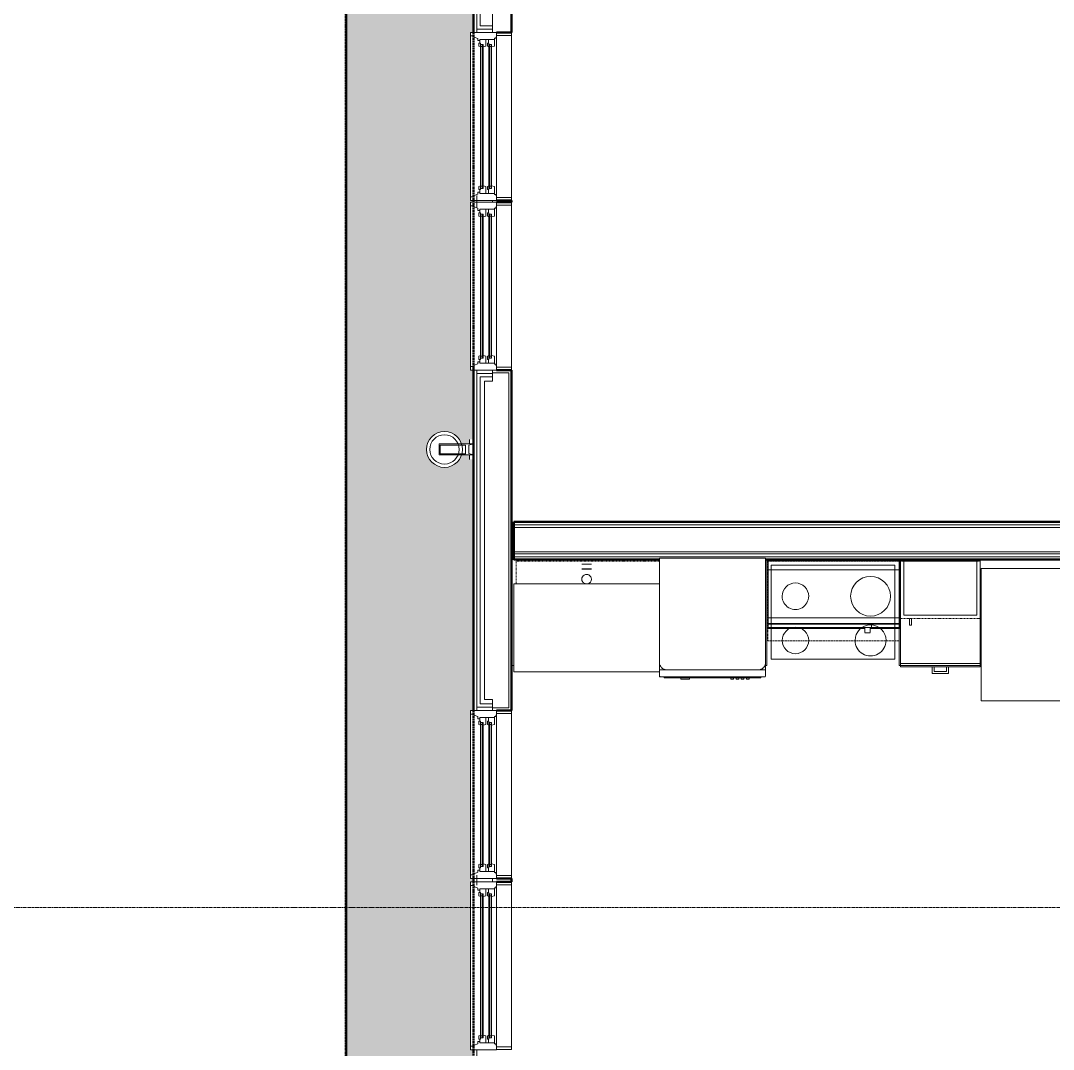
# Model space of a CAD drawing. Header units: inches. Extents: x -4235 to -464, y 9706 to 12338.
# Drawn here: x -3934.3 to -3700.6, y 10435.1 to 10667.8 of the extents above; entities that cross this region are included whole.
import ezdxf

# ---------------------------------------------------------------- set-up
doc = ezdxf.new("R2010")
doc.units = ezdxf.units.IN
doc.header["$MEASUREMENT"] = 0
for name, pattern in [('Dash', [0.25, 0.125, -0.125]), ('Dash 1_16_', [0.125, 0.0625, -0.0625]), ('Grid Line 1_2_', [0.875, 0.5, -0.125, 0.125, -0.125]), ('Overhead', [0.15625, 0.09375, -0.0625])]:
    doc.linetypes.add(name, pattern=pattern)
for name, color, linetype, lineweight in [('0-1', 7, 'Continuous', 5), ('0-2', 10, 'Continuous', 9), ('A-CLNG-3', 13, 'Continuous', 9), ('A-CLNG-PATT-1', 253, 'Continuous', 13), ('A-GLAZ-1', 151, 'Continuous', 9), ('A-GLAZ-2', 151, 'Continuous', 20), ('A-WALL-2', 250, 'Continuous', 13), ('A-WALL-5', 113, 'Continuous', 9), ('A-WALL-6', 113, 'Continuous', 50), ('C-PROP-LINE-1', 91, 'Dash 1_16_', 50), ('E-LITE-EQPM', 33, 'Continuous', 9), ('I-WALL-1', 7, 'Continuous', 50), ('P-SANR-FIXT-1', 10, 'Continuous', 9), ('P-SANR-FIXT-2', 254, 'Continuous', 9), ('Q-CASE-1', 254, 'Continuous', 9), ('Q-CASE-2', 10, 'Continuous', 9), ('Q-CASE-3', 254, 'Dash', 9), ('Q-CASE-4', 10, 'Dash', 9), ('Q-SPCQ-1', 10, 'Continuous', 9), ('Q-SPCQ-2', 91, 'Overhead', 9), ('S-GRID-1', 1, 'Grid Line 1_2_', 9)]:
    doc.layers.add(name, color=color, linetype=linetype, lineweight=lineweight)

# ---------------------------------------------------------------- blocks, each defined once
blk = doc.blocks.new('Stainless Steel Farmhous Kitchen Sink - Stainless Steel Farmhous Kitchen Sink-2552578-BACKGROUND - RCP - 1ST FLOOR')
at = {"layer": 'P-SANR-FIXT-1'}
for p, q in [((-33, 22.2), (0, 22.2)), ((0, 22.2), (0, 2.25)), ((0, 2.25), (-33, 2.25))]:
    blk.add_line(p, q, dxfattribs=at)
blk = doc.blocks.new('Range - 24_ x 30_-2806124-BACKGROUND - RCP - 1ST FLOOR')
at = {"layer": 'Q-SPCQ-1'}
blk.add_line((0, -22), (30, -22), dxfattribs=at)
for centre, radius, start, end in [((6.5, -6), 3.5, 360, 180), ((23.5, -6), 3, 0, 180), ((6.5, -6), 3.5, 180, 0), ((23.5, -6), 3, 180, 0), ((6.5, -16), 4.5, 0, 180), ((23.5, -16), 3, 360, 180), ((6.5, -16), 4.5, 180, 0), ((23.5, -16), 3, 180, 0)]:
    blk.add_arc(centre, radius, start, end, dxfattribs=at)
blk = doc.blocks.new('Dishwasher_15404 - 34_ counter-V3-BACKGROUND - RCP - 1ST FLOOR')
at = {"layer": 'Q-SPCQ-1'}
for p, q in [((0, 24), (23.68, 24)), ((0, 0), (0, 24)), ((23.68, 24), (25.25, 24)), ((25.25, 24), (26.68, 24)), ((25.25, 24), (25.25, 22.43)), ((26.87, 23.8), (26.87, 0.2)), ((25.25, 22.43), (25.25, 1.57)), ((26.87, 22.91), (27.12, 22.91)), ((27.12, 21.39), (27.12, 22.91)), ((27.12, 20.19), (27.12, 21.39)), ((27.12, 20.28), (27.37, 20.28)), ((27.12, 3.81), (27.12, 20.19)), ((27.12, 19.69), (27.37, 19.69)), ((27.12, 19.1), (27.37, 19.1)), ((27.37, 19.69), (27.37, 20.28)), ((27.37, 18.51), (27.37, 19.1)), ((27.12, 18.51), (27.37, 18.51)), ((27.12, 17.92), (27.37, 17.92)), ((27.12, 17.33), (27.37, 17.33)), ((27.12, 16.74), (27.37, 16.74)), ((27.37, 17.33), (27.37, 17.92)), ((27.37, 16.15), (27.37, 16.74)), ((27.12, 16.15), (27.37, 16.15)), ((27.37, 6.79), (27.12, 6.79)), ((27.12, 4.82), (27.37, 4.82)), ((27.37, 5.81), (27.37, 6.79)), ((27.37, 4.82), (27.37, 5.81)), ((27.12, 2.61), (27.12, 3.81)), ((27.12, 1.09), (27.12, 2.61)), ((23.68, 0), (0, 0)), ((25.25, 1.57), (25.25, 0)), ((26.87, 1.09), (27.12, 1.09)), ((25.25, 0), (23.68, 0)), ((26.68, 0), (25.25, 0))]:
    blk.add_line(p, q, dxfattribs=at)
for centre, radius, start, end in [((23.68, 22.43), 1.57, 360, 90), ((23.68, 22.43), 1.57, 32.077, 42.3359), ((26.68, 23.8), 0.197, 360, 90), ((23.68, 22.43), 1.57, 17.8182, 26.2322), ((23.68, 22.43), 1.57, 360, 13.6425), ((23.68, 1.57), 1.57, 270, 360), ((23.68, 1.57), 1.57, 317.6641, 327.923), ((23.68, 1.57), 1.57, 332.4734, 342.1818), ((23.68, 1.57), 1.57, 346.3575, 360), ((26.68, 0.2), 0.197, 270, 360), ((26.68, 0.2), 0.197, 270, 345)]:
    blk.add_arc(centre, radius, start, end, dxfattribs=at)
blk = doc.blocks.new('Refrigerator_-_Side-by-Side_6047 - 36_ X 30_-345559-BACKGROUND - RCP - 1ST FLOOR')
at = {"layer": 'Q-SPCQ-1'}
for p, q in [((17.87, 14.42), (-17.88, 14.42)), ((-17.88, 14.42), (-17.88, -15.58)), ((17.87, -15.58), (17.87, 14.42)), ((-17.88, -15.58), (17.87, -15.58))]:
    blk.add_line(p, q, dxfattribs=at)
blk = doc.blocks.new('300 Series Wall Hung Cabinet_301 - 18_-2356589-BACKGROUND - RCP - 1ST FLOOR')
at = {"layer": 'Q-CASE-1'}
for p, q in [((-8.25, -12.44), (-8.25, -0.19)), ((8.25, -0.19), (8.25, -12.44)), ((8.25, -12.44), (-8.25, -12.44)), ((-6.51, -13.19), (-7, -13.19)), ((-7, -13.19), (-7, -14.69)), ((-6.51, -14.69), (-6.51, -13.19)), ((-7, -14.69), (-6.51, -14.69))]:
    blk.add_line(p, q, dxfattribs=at)
at = {"layer": 'Q-CASE-2'}
blk.add_line((-8.25, -0.19), (8.25, -0.19), dxfattribs=at)
at = {"layer": 'Q-CASE-3'}
for p, q in [((-9, -0.19), (-9, -13.19)), ((9, -13.19), (9, -0.19)), ((-9, -13.19), (9, -13.19))]:
    blk.add_line(p, q, dxfattribs=at)
at = {"layer": 'Q-CASE-4'}
blk.add_line((9, -0.19), (-9, -0.19), dxfattribs=at)
blk = doc.blocks.new('Base Cabinet 4 Drawer 254 - Base Cabinet 4 Drawer 254 18_-2556185-BACKGROUND - RCP - 1ST FLOOR')
at = {"layer": 'Q-CASE-2'}
for p, q in [((-8.26, -23.25), (-8.26, 0)), ((-8.26, 0), (9.74, 0)), ((9.74, 0), (9.74, -23.25)), ((-8.26, -23.25), (-8.26, -24)), ((9.74, -23.25), (-8.26, -23.25)), ((9.74, -24), (9.74, -23.25)), ((-8.26, -24), (9.74, -24)), ((-0.64, -24), (-1.14, -24)), ((-1.14, -25.5), (-1.14, -24)), ((2.61, -25.5), (-1.14, -25.5)), ((-0.64, -25), (-0.64, -24)), ((-0.64, -25), (2.11, -25)), ((2.11, -25), (2.11, -24)), ((2.11, -24), (2.61, -24)), ((2.61, -24), (2.61, -25.5))]:
    blk.add_line(p, q, dxfattribs=at)
blk = doc.blocks.new('300 Series Wall Hung Cabinet_302 - 33_ X 21_-2750985-BACKGROUND - RCP - 1ST FLOOR')
at = {"layer": 'Q-CASE-3'}
blk.add_line((16.5, 5.31), (16.5, 0.19), dxfattribs=at)
at = {"layer": 'Q-CASE-4'}
blk.add_line((16.5, 0.19), (-15.95, 0.19), dxfattribs=at)
blk = doc.blocks.new('30quot_MicrowaveVent_11166 - 70cm miele oven-2322118-BACKGROUND - RCP - 1ST FLOOR')
at = {"layer": 'Q-CASE-1'}
for p, q in [((-14.2, -0.31), (-14.2, -0.38)), ((15.68, -13.23), (15.68, -0.39)), ((14.5, -13.23), (-13.5, -13.23)), ((15.68, -13.23), (15.5, -13.23)), ((15.68, -14.49), (15.68, -13.23)), ((-13.5, -14.49), (14.5, -14.49)), ((9.18, -14.61), (-13.5, -14.61)), ((-13.5, -15.39), (9.18, -15.39)), ((-13.5, -15.6), (7.69, -15.6)), ((7.69, -15.39), (7.69, -16.55)), ((8.88, -16.16), (8.88, -15.39)), ((8.88, -15.6), (14.5, -15.6)), ((8.88, -16.55), (8.88, -16.16)), ((9.18, -14.61), (9.18, -15.39)), ((14.5, -14.61), (9.18, -14.61)), ((9.18, -14.61), (9.18, -15.39)), ((9.18, -15.39), (14.5, -15.39)), ((15.5, -14.49), (15.68, -14.49)), ((15.68, -14.61), (15.5, -14.61)), ((15.5, -15.39), (15.68, -15.39)), ((15.5, -15.6), (15.68, -15.6)), ((15.68, -14.61), (15.68, -15.39)), ((15.68, -15.48), (15.68, -15.39)), ((15.68, -15.6), (15.68, -15.48)), ((7.69, -16.6), (8.88, -16.6)), ((8.88, -16.55), (8.88, -16.55))]:
    blk.add_line(p, q, dxfattribs=at)
at = {"layer": 'Q-CASE-2'}
for p, q in [((-14.2, 0), (-14.2, -0.31)), ((15.68, 0), (-14.2, 0)), ((-14.2, -0.38), (-14.2, -13.23)), ((15.68, -0.38), (15.68, 0)), ((-14.2, -13.23), (-14.2, -14.49)), ((-13.5, -13.23), (-14.2, -13.23)), ((15.5, -13.23), (14.5, -13.23)), ((-14.2, -14.49), (-13.5, -14.49)), ((-13.5, -14.61), (-14.2, -14.61)), ((-14.2, -14.61), (-14.2, -15.39)), ((-14.2, -15.39), (-14.2, -15.6)), ((-14.2, -15.39), (-13.5, -15.39)), ((-14.2, -15.6), (-13.5, -15.6)), ((14.5, -14.49), (15.5, -14.49)), ((15.5, -14.61), (14.5, -14.61)), ((14.5, -15.39), (15.5, -15.39)), ((14.5, -15.6), (15.5, -15.6))]:
    blk.add_line(p, q, dxfattribs=at)
blk = doc.blocks.new('kitchen_faucet_14143 - kitchen_faucet_14143-V11-BACKGROUND - RCP - 1ST FLOOR')
at = {"layer": 'P-SANR-FIXT-2'}
for p, q in [((2.26, 0.28), (2.26, 1.08)), ((2.26, 0), (2.26, 0.28)), ((2.34, 1.08), (2.34, 0.77)), ((2.34, 0.77), (2.34, 0)), ((3.44, 1.05), (3.44, 1.08)), ((3.44, 0.94), (3.44, 1.05)), ((3.44, 0.77), (3.44, 0.94)), ((3.44, 0.54), (3.44, 0.77)), ((3.44, -0.28), (3.44, 0.54)), ((2.26, -0.77), (2.26, 0)), ((2.26, -1.08), (2.26, -0.77)), ((2.34, 0), (2.34, -0.77)), ((2.34, -0.77), (2.34, -1.08)), ((3.44, -1.08), (3.44, -0.28))]:
    blk.add_line(p, q, dxfattribs=at)
at = {"layer": 'P-SANR-FIXT-2', "flags": 128}
blk.add_lwpolyline([(-0.92, -0.6), (-0.96, -0.61), (-1, -0.63), (-1.04, -0.64)], dxfattribs=at)
at = {"layer": 'P-SANR-FIXT-2'}
for start, end in [(150, 164.0683), (135, 150), (120, 135), (0, 120), (345, 360), (195.9317, 270), (270, 300), (300, 345)]:
    blk.add_arc((0, 0), 1.08, start, end, dxfattribs=at)
blk = doc.blocks.new('Range_Hood_386 - 30_ Wide-V85-BACKGROUND - RCP - 1ST FLOOR')
at = {"layer": 'Q-SPCQ-2'}
for p, q in [((-15, -6), (-15, 12)), ((-15, 12), (14.7, 12)), ((14.7, 12), (15, 12)), ((15, 12), (15, -6)), ((-14.3, -6), (-15, -6)), ((13.7, -6), (-14.3, -6)), ((14.7, -6), (13.7, -6)), ((15, -6), (14.7, -6))]:
    blk.add_line(p, q, dxfattribs=at)
blk = doc.blocks.new('CTR - 1st Phase - Unit Layouts_rvt-1-BACKGROUND - RCP - 1ST FLOOR')
at = {"layer": 'A-WALL-5'}
for p, q in [((-3823.2, 10545.94), (-3823.2, 10521.94)), ((-3822.72, 10545.94), (-3823.2, 10545.94)), ((-3823.2, 10545.94), (-3822.72, 10545.94)), ((-3823.2, 10521.94), (-3823.2, 10545.94)), ((-3789.72, 10545.94), (-3822.72, 10545.94)), ((-3822.72, 10545.94), (-3789.72, 10545.94)), ((-3681.18, 10545.94), (-3765.72, 10545.94)), ((-3765.72, 10545.94), (-3681.18, 10545.94)), ((-3765.47, 10521.94), (-3765.47, 10545.63)), ((-3765.47, 10545.63), (-3735.47, 10545.63)), ((-3735.47, 10545.63), (-3765.47, 10545.63)), ((-3765.47, 10521.94), (-3765.47, 10545.63)), ((-3735.47, 10545.63), (-3735.47, 10521.94)), ((-3735.47, 10545.63), (-3735.47, 10521.94)), ((-3764.47, 10523.38), (-3764.47, 10544.63)), ((-3764.47, 10544.63), (-3736.47, 10544.63)), ((-3736.47, 10544.63), (-3764.47, 10544.63)), ((-3764.47, 10544.63), (-3764.47, 10523.38)), ((-3736.47, 10544.63), (-3736.47, 10523.38)), ((-3736.47, 10523.38), (-3736.47, 10544.63)), ((-3736.47, 10523.38), (-3764.47, 10523.38)), ((-3764.47, 10523.38), (-3736.47, 10523.38)), ((-3823.2, 10521.94), (-3822.72, 10521.94)), ((-3822.72, 10521.94), (-3823.2, 10521.94)), ((-3765.72, 10521.94), (-3765.47, 10521.94)), ((-3765.47, 10521.94), (-3765.72, 10521.94)), ((-3735.47, 10521.94), (-3716.93, 10521.94)), ((-3716.93, 10521.94), (-3735.47, 10521.94))]:
    blk.add_line(p, q, dxfattribs=at)
at = {"layer": '0-2'}
for name, p, rotation in [('300 Series Wall Hung Cabinet_302 - 33_ X 21_-2750985-BACKGROUND - RCP - 1ST FLOOR', (-3805.68, 10545.75), 180), ('Dishwasher_15404 - 34_ counter-V3-BACKGROUND - RCP - 1ST FLOOR', (-3789.72, 10546.25), 270.0000000000175), ('kitchen_faucet_14143 - kitchen_faucet_14143-V11-BACKGROUND - RCP - 1ST FLOOR', (-3806.22, 10541.48), 90.000000000022), ('Range - 24_ x 30_-2806124-BACKGROUND - RCP - 1ST FLOOR', (-3735.47, 10521.63), 180), ('Stainless Steel Farmhous Kitchen Sink - Stainless Steel Farmhous Kitchen Sink-2552578-BACKGROUND - RCP - 1ST FLOOR', (-3822.72, 10542.69), 180)]:
    blk.add_blockref(name, p, dxfattribs=dict(at, rotation=rotation))
for name, p in [('30quot_MicrowaveVent_11166 - 70cm miele oven-2322118-BACKGROUND - RCP - 1ST FLOOR', (-3750.97, 10545.94)), ('Range_Hood_386 - 30_ Wide-V85-BACKGROUND - RCP - 1ST FLOOR', (-3750.18, 10533.56)), ('Base Cabinet 4 Drawer 254 - Base Cabinet 4 Drawer 254 18_-2556185-BACKGROUND - RCP - 1ST FLOOR', (-3726.92, 10545.63)), ('300 Series Wall Hung Cabinet_301 - 18_-2356589-BACKGROUND - RCP - 1ST FLOOR', (-3726.18, 10545.75)), ('Refrigerator_-_Side-by-Side_6047 - 36_ X 30_-345559-BACKGROUND - RCP - 1ST FLOOR', (-3699.05, 10529.52))]:
    blk.add_blockref(name, p, dxfattribs=at)
blk = doc.blocks.new('CTR - 1st Phase - Common Walls_rvt-1-BACKGROUND - RCP - 1ST FLOOR')
at = {"layer": 'A-WALL-2'}
for p, q in [((-3822.72, 10553.81), (-3487.3, 10553.81)), ((-3822.72, 10553.19), (-3487.3, 10553.19)), ((-3822.72, 10547.69), (-3487.3, 10547.69)), ((-3822.72, 10547.19), (-3487.3, 10547.19)), ((-3822.72, 10546.56), (-3487.3, 10546.56))]:
    blk.add_line(p, q, dxfattribs=at)
at = {"layer": 'I-WALL-1'}
for p, q in [((-3822.72, 10545.94), (-3822.72, 10554.44)), ((-3822.72, 10554.44), (-3487.3, 10554.44)), ((-3789.72, 10545.94), (-3822.72, 10545.94)), ((-3487.3, 10545.94), (-3765.72, 10545.94))]:
    blk.add_line(p, q, dxfattribs=at)
blk = doc.blocks.new('Window-Double_Hung-Andersen-400_Series-Tilt_Wash - DOUBLE HUNG - COTTAGE - 1ST FLOOR-V118-BACKGROUND - RCP - 1ST FLOOR')
at = {"layer": 'A-GLAZ-1'}
for p, q in [((-16.29, 2.62), (-15.7, 2.62)), ((-15.82, 2.62), (-15.82, 2.25)), ((-15.7, 2.75), (15.7, 2.75)), ((-15.7, 2.62), (15.7, 2.62)), ((16.29, 2.62), (15.7, 2.62)), ((15.82, 2.62), (15.82, 2.25)), ((-16.29, 2.25), (-15.7, 2.25)), ((-16.29, 0.69), (-15.7, 0.69)), ((-16.29, 0.31), (-15.7, 0.31)), ((-15.82, 0.69), (-15.82, 0.31)), ((-15.7, 2.25), (15.7, 2.25)), ((-15.7, 2.12), (15.7, 2.12)), ((-15.7, 0.81), (15.7, 0.81)), ((-15.7, 0.69), (15.7, 0.69)), ((-15.7, 0.31), (15.7, 0.31)), ((-15.7, 0.19), (15.7, 0.19)), ((16.29, 2.25), (15.7, 2.25)), ((16.29, 0.69), (15.7, 0.69)), ((16.29, 0.31), (15.7, 0.31)), ((15.82, 0.69), (15.82, 0.31)), ((18.95, -0.94), (-18.95, -0.94)), ((-18.95, -0.94), (-18.95, -4.31)), ((-18.32, -0.94), (-18.32, -4.31)), ((18.32, -0.94), (18.32, -4.31)), ((18.95, -4.31), (18.95, -0.94)), ((-18.95, -4.31), (18.95, -4.31))]:
    blk.add_line(p, q, dxfattribs=at)
at = {"layer": 'A-GLAZ-2'}
for p, q in [((19.01, 4.94), (-19.01, 4.94)), ((-19.01, 4.94), (-19.01, -0.94)), ((-18.2, 4.94), (-18.2, 4.12)), ((18.2, 4.94), (18.2, 4.12)), ((19.01, -0.94), (19.01, 4.94)), ((-19.01, 3.56), (-20.51, 3.56)), ((-18.2, 4.12), (-17.92, 4.12)), ((-17.92, 4.12), (-17.61, 3.31)), ((-17.61, 3.31), (-17.14, 3.31)), ((-17.42, 2.87), (-16.57, 2.87)), ((-17.42, 2.87), (-17.42, -0.44)), ((-17.14, 3.31), (-17.14, 2.87)), ((-15.86, 3.09), (-16.57, 3.09)), ((-16.57, 2.75), (-16.57, 3.09)), ((-15.7, 2.75), (-16.57, 2.75)), ((-16.29, 2.75), (-16.29, 2.12)), ((-15.86, 3.09), (-15.7, 2.75)), ((15.86, 3.09), (15.7, 2.75)), ((15.7, 2.75), (16.57, 2.75)), ((15.86, 3.09), (16.57, 3.09)), ((16.29, 2.75), (16.29, 2.12)), ((16.57, 2.75), (16.57, 3.09)), ((17.42, 2.87), (16.57, 2.87)), ((17.14, 3.31), (17.14, 2.87)), ((17.61, 3.31), (17.14, 3.31)), ((17.42, 2.87), (17.42, -0.44)), ((17.92, 4.12), (17.61, 3.31)), ((18.2, 4.12), (17.92, 4.12)), ((19.01, 3.56), (20.51, 3.56)), ((-17.42, 1.5), (-15.86, 1.5)), ((-17.42, 0.94), (-16.57, 0.94)), ((-15.86, 1.16), (-16.57, 1.16)), ((-16.57, 0.81), (-16.57, 1.16)), ((-15.7, 0.81), (-16.57, 0.81)), ((-15.7, 2.12), (-16.29, 2.12)), ((-16.29, 0.81), (-16.29, 0.19)), ((-15.7, 0.19), (-16.29, 0.19)), ((-15.86, 1.5), (-15.7, 2.12)), ((-15.86, 1.16), (-15.7, 0.81)), ((-15.86, -0.44), (-15.7, 0.19)), ((15.7, 2.12), (16.29, 2.12)), ((15.86, 1.5), (15.7, 2.12)), ((15.86, 1.16), (15.7, 0.81)), ((15.7, 0.81), (16.57, 0.81)), ((15.7, 0.19), (16.29, 0.19)), ((15.86, -0.44), (15.7, 0.19)), ((17.42, 1.5), (15.86, 1.5)), ((15.86, 1.16), (16.57, 1.16)), ((16.29, 0.81), (16.29, 0.19)), ((16.57, 0.81), (16.57, 1.16)), ((17.42, 0.94), (16.57, 0.94)), ((-19.01, -0.94), (19.01, -0.94)), ((-17.67, -0.66), (-18, -0.94)), ((-17.67, -0.66), (-17.67, -0.44)), ((-17.67, -0.44), (-15.86, -0.44)), ((17.67, -0.44), (15.86, -0.44)), ((17.67, -0.66), (17.67, -0.44)), ((17.67, -0.66), (18, -0.94))]:
    blk.add_line(p, q, dxfattribs=at)
blk = doc.blocks.new('Window-Double_Hung-Andersen-400_Series-Tilt_Wash - DOUBLE HUNG - COTTAGE - 1ST FLOOR-2889437-BACKGROUND - RCP - 1ST FLOOR')
at = {"layer": 'A-GLAZ-1'}
for p, q in [((-18.95, 4.31), (18.95, 4.31)), ((-18.95, 0.94), (-18.95, 4.31)), ((-18.32, 0.94), (-18.32, 4.31)), ((18.32, 0.94), (18.32, 4.31)), ((18.95, 4.31), (18.95, 0.94)), ((18.95, 0.94), (-18.95, 0.94)), ((-16.29, -0.31), (-15.7, -0.31)), ((-16.29, -0.69), (-15.7, -0.69)), ((-16.29, -2.25), (-15.7, -2.25)), ((-15.82, -0.69), (-15.82, -0.31)), ((-15.82, -2.63), (-15.82, -2.25)), ((-15.7, -0.19), (15.7, -0.19)), ((-15.7, -0.31), (15.7, -0.31)), ((-15.7, -0.69), (15.7, -0.69)), ((-15.7, -0.81), (15.7, -0.81)), ((-15.7, -2.13), (15.7, -2.13)), ((-15.7, -2.25), (15.7, -2.25)), ((16.29, -0.31), (15.7, -0.31)), ((16.29, -0.69), (15.7, -0.69)), ((16.29, -2.25), (15.7, -2.25)), ((15.82, -0.69), (15.82, -0.31)), ((15.82, -2.63), (15.82, -2.25)), ((-16.29, -2.63), (-15.7, -2.63)), ((-15.7, -2.63), (15.7, -2.63)), ((-15.7, -2.75), (15.7, -2.75)), ((16.29, -2.63), (15.7, -2.63))]:
    blk.add_line(p, q, dxfattribs=at)
at = {"layer": 'A-GLAZ-2'}
for p, q in [((-19.01, 0.94), (19.01, 0.94)), ((-19.01, -4.94), (-19.01, 0.94)), ((-17.67, 0.66), (-18, 0.94)), ((-17.67, 0.66), (-17.67, 0.44)), ((-17.67, 0.44), (-15.86, 0.44)), ((-17.42, -2.87), (-17.42, 0.44)), ((-15.86, 0.44), (-15.7, -0.19)), ((15.86, 0.44), (15.7, -0.19)), ((17.67, 0.44), (15.86, 0.44)), ((17.42, -2.87), (17.42, 0.44)), ((17.67, 0.66), (18, 0.94)), ((17.67, 0.66), (17.67, 0.44)), ((19.01, 0.94), (19.01, -4.94)), ((-17.42, -0.94), (-16.57, -0.94)), ((-17.42, -1.5), (-15.86, -1.5)), ((-16.57, -0.81), (-16.57, -1.16)), ((-15.7, -0.81), (-16.57, -0.81)), ((-15.86, -1.16), (-16.57, -1.16)), ((-16.29, -0.81), (-16.29, -0.19)), ((-15.7, -0.19), (-16.29, -0.19)), ((-16.29, -2.75), (-16.29, -2.13)), ((-15.7, -2.13), (-16.29, -2.13)), ((-15.86, -1.16), (-15.7, -0.81)), ((-15.86, -1.5), (-15.7, -2.13)), ((15.7, -0.19), (16.29, -0.19)), ((15.86, -1.16), (15.7, -0.81)), ((15.7, -0.81), (16.57, -0.81)), ((15.86, -1.5), (15.7, -2.13)), ((15.7, -2.13), (16.29, -2.13)), ((15.86, -1.16), (16.57, -1.16)), ((17.42, -1.5), (15.86, -1.5)), ((16.29, -0.81), (16.29, -0.19)), ((16.29, -2.75), (16.29, -2.13)), ((16.57, -0.81), (16.57, -1.16)), ((17.42, -0.94), (16.57, -0.94)), ((-19.01, -3.56), (-20.51, -3.56)), ((-18.2, -4.12), (-17.92, -4.12)), ((-18.2, -4.94), (-18.2, -4.12)), ((-17.92, -4.12), (-17.61, -3.31)), ((-17.61, -3.31), (-17.14, -3.31)), ((-17.42, -2.87), (-16.57, -2.87)), ((-17.14, -3.31), (-17.14, -2.87)), ((-16.57, -2.75), (-16.57, -3.09)), ((-15.7, -2.75), (-16.57, -2.75)), ((-15.86, -3.09), (-16.57, -3.09)), ((-15.86, -3.09), (-15.7, -2.75)), ((15.86, -3.09), (15.7, -2.75)), ((15.7, -2.75), (16.57, -2.75)), ((15.86, -3.09), (16.57, -3.09)), ((16.57, -2.75), (16.57, -3.09)), ((17.42, -2.87), (16.57, -2.87)), ((17.14, -3.31), (17.14, -2.87)), ((17.61, -3.31), (17.14, -3.31)), ((17.92, -4.12), (17.61, -3.31)), ((18.2, -4.12), (17.92, -4.12)), ((18.2, -4.94), (18.2, -4.12)), ((19.01, -3.56), (20.51, -3.56)), ((19.01, -4.94), (-19.01, -4.94))]:
    blk.add_line(p, q, dxfattribs=at)
blk = doc.blocks.new('VISA-OW2400-02-SASS - OW2400-L30K-MVOLT-V126-BACKGROUND - RCP - 1ST FLOOR')
at = {"layer": 'E-LITE-EQPM'}
for p, q in [((-3839.6, 10963.84), (-3831.82, 10963.84)), ((-3839.6, 10961.34), (-3839.6, 10963.84)), ((-3832.89, 10963.54), (-3831.82, 10963.84)), ((-3832.69, 10964.84), (-3832.69, 10963.85)), ((-3831.89, 10963.85), (-3831.89, 10964.84)), ((-3831.82, 10963.84), (-3831.82, 10961.34)), ((-3833.6, 10963.59), (-3839.38, 10963.59)), ((-3839.38, 10963.59), (-3839.38, 10961.59)), ((-3839.38, 10961.59), (-3833.6, 10961.59)), ((-3833.6, 10961.59), (-3833.6, 10963.59)), ((-3832.89, 10961.64), (-3832.89, 10963.54)), ((-3831.82, 10961.34), (-3832.89, 10961.64)), ((-3831.82, 10961.34), (-3839.6, 10961.34)), ((-3832.69, 10961.33), (-3832.69, 10960.34)), ((-3831.89, 10960.34), (-3831.89, 10961.33))]:
    blk.add_line(p, q, dxfattribs=at)
for radius, start, end in [(4.06, 0, 180), (3.33, 0, 180), (4.06, 180, 0), (3.33, 180, 0)]:
    blk.add_arc((-3838.38, 10962.59), radius, start, end, dxfattribs=at)
blk = doc.blocks.new('Family - ___-2835860-BACKGROUND - RCP - 1ST FLOOR')
at = {"layer": 'C-PROP-LINE-1'}
blk.add_line((-3860.72, 9980.19), (-3860.72, 11434.39), dxfattribs=at)
blk = doc.blocks.new('Family - ___-2835903-BACKGROUND - RCP - 1ST FLOOR')
at = {"layer": 'C-PROP-LINE-1'}
blk.add_line((-3831.82, 10009.09), (-3831.82, 12089.69), dxfattribs=at)
blk = doc.blocks.new('Family - ___-2835932-BACKGROUND - RCP - 1ST FLOOR')
at = {"layer": 'C-PROP-LINE-1'}
blk.add_line((-3860.72, 9980.19), (-3860.72, 12118.59), dxfattribs=at)

msp = doc.modelspace()

# ---------------------------------------------------------------- hatches: boundary and pattern name
at = {"layer": 'A-CLNG-PATT-1'}
h = msp.add_hatch(dxfattribs=at)
h.set_pattern_fill('FP_8', color=256, style=0, pattern_type=2)
h.set_pattern_definition([(90, (-2963.524, 11049.389), (4, -2e-16), []), (0, (-2963.524, 11049.389), (8, -8), [4, -28]), (0, (-2959.524, 11065.389), (8, -8), [4, -28])])
h.paths.add_polyline_path([(-3860.47, 9980.44), (-3831.82, 10009.09), (-3831.82, 10051.37), (-3832.45, 10051.37), (-3832.45, 10089.39), (-3831.82, 10089.39), (-3831.82, 10127.98), (-3832.45, 10127.98), (-3832.45, 10166), (-3831.82, 10166), (-3831.82, 10167.33), (-3832.73, 10167.33), (-3832.73, 10203.45), (-3831.82, 10203.45), (-3831.82, 10213.15), (-3831.89, 10213.15), (-3831.89, 10212.15), (-3832.69, 10212.15), (-3832.69, 10213.15), (-3834.54, 10213.15), (-3834.57, 10213.01), (-3835.27, 10211.79), (-3836.35, 10210.89), (-3837.8, 10210.41), (-3839.08, 10210.41), (-3840.41, 10210.89), (-3841.51, 10211.83), (-3842.19, 10213.01), (-3842.44, 10214.4), (-3842.19, 10215.79), (-3841.71, 10216.69), (-3860.47, 10216.69), (-3860.47, 9996.98)], flags=0)
h.paths.add_polyline_path([(-2068.17, 9980.44), (-2068.17, 10851.14), (-2096.82, 10822.49), (-2096.82, 10780.21), (-2096.2, 10780.21), (-2096.2, 10742.19), (-2096.82, 10742.19), (-2096.82, 10703.41), (-2096.2, 10703.41), (-2096.2, 10665.39), (-2096.82, 10665.39), (-2096.82, 10665.01), (-2096.2, 10665.01), (-2096.2, 10626.99), (-2096.82, 10626.99), (-2096.82, 10571.43), (-2095.82, 10571.43), (-2095.82, 10542.43), (-2096.82, 10542.43), (-2096.82, 10511.41), (-2096.2, 10511.41), (-2096.2, 10473.39), (-2096.82, 10473.39), (-2096.82, 10396.21), (-2096.2, 10396.21), (-2096.2, 10358.19), (-2096.82, 10358.19), (-2096.82, 10357.81), (-2096.2, 10357.81), (-2096.2, 10319.79), (-2096.82, 10319.79), (-2096.82, 10290.15), (-2095.82, 10290.15), (-2095.82, 10261.15), (-2096.82, 10261.15), (-2096.82, 10204.21), (-2096.2, 10204.21), (-2096.2, 10166.19), (-2096.82, 10166.19), (-2096.82, 10165.81), (-2096.2, 10165.81), (-2096.2, 10127.79), (-2096.82, 10127.79), (-2096.82, 10127.41), (-2096.2, 10127.41), (-2096.2, 10089.39), (-2096.82, 10089.39), (-2096.82, 10009.09), (-2070.75, 9983.01)], flags=0)
h.paths.add_polyline_path([(-3834.32, 10215.65), (-3832.69, 10215.65), (-3832.69, 10216.65), (-3831.89, 10216.65), (-3831.89, 10215.65), (-3831.82, 10215.65), (-3831.82, 10242.99), (-3832.45, 10242.99), (-3832.45, 10281.01), (-3831.82, 10281.01), (-3831.82, 10362.63), (-3832.82, 10362.63), (-3832.82, 10391.63), (-3831.82, 10391.63), (-3831.82, 10434.99), (-3832.45, 10434.99), (-3832.45, 10473.01), (-3831.82, 10473.01), (-3831.82, 10473.77), (-3832.45, 10473.77), (-3832.45, 10511.79), (-3831.82, 10511.79), (-3831.82, 10569.59), (-3831.89, 10569.59), (-3831.89, 10568.59), (-3832.69, 10568.59), (-3832.69, 10569.59), (-3834.54, 10569.59), (-3834.57, 10569.45), (-3835.33, 10568.18), (-3836.35, 10567.33), (-3837.8, 10566.84), (-3839.08, 10566.84), (-3840.41, 10567.33), (-3841.51, 10568.27), (-3842.19, 10569.45), (-3842.44, 10570.84), (-3842.19, 10572.23), (-3841.49, 10573.45), (-3840.41, 10574.35), (-3838.96, 10574.83), (-3837.68, 10574.83), (-3836.35, 10574.35), (-3835.25, 10573.41), (-3834.57, 10572.23), (-3834.54, 10572.09), (-3832.69, 10572.09), (-3832.69, 10573.09), (-3831.89, 10573.09), (-3831.89, 10572.09), (-3831.82, 10572.09), (-3831.82, 10588.78), (-3832.45, 10588.78), (-3832.45, 10626.8), (-3831.82, 10626.8), (-3831.82, 10627.18), (-3832.45, 10627.18), (-3832.45, 10665.2), (-3831.82, 10665.2), (-3831.82, 10745.63), (-3832.82, 10745.63), (-3832.82, 10774.63), (-3831.82, 10774.63), (-3831.82, 10780.97), (-3832.45, 10780.97), (-3832.45, 10818.99), (-3831.82, 10818.99), (-3831.82, 10857.77), (-3832.45, 10857.77), (-3832.45, 10895.79), (-3831.82, 10895.79), (-3831.82, 10901.49), (-3832.82, 10901.49), (-3832.82, 10930.49), (-3831.82, 10930.49), (-3831.82, 10961.34), (-3831.89, 10961.34), (-3831.89, 10960.34), (-3832.69, 10960.34), (-3832.69, 10961.34), (-3834.54, 10961.34), (-3834.57, 10961.2), (-3835.27, 10959.98), (-3836.35, 10959.08), (-3837.8, 10958.59), (-3839.08, 10958.59), (-3840.41, 10959.08), (-3841.51, 10960.02), (-3842.19, 10961.2), (-3842.44, 10962.59), (-3842.19, 10963.98), (-3841.49, 10965.2), (-3840.41, 10966.1), (-3838.96, 10966.58), (-3837.68, 10966.58), (-3836.35, 10966.1), (-3835.25, 10965.16), (-3834.57, 10963.98), (-3834.54, 10963.84), (-3832.69, 10963.84), (-3832.69, 10964.84), (-3831.89, 10964.84), (-3831.89, 10963.84), (-3831.82, 10963.84), (-3831.82, 10973.54), (-3832.73, 10973.54), (-3832.73, 11009.66), (-3831.82, 11009.66), (-3831.82, 11011.18), (-3832.45, 11011.18), (-3832.45, 11049.2), (-3831.82, 11049.2), (-3831.82, 11049.58), (-3832.45, 11049.58), (-3832.45, 11087.6), (-3831.82, 11087.6), (-3831.82, 11403.73), (-3831.89, 11403.73), (-3831.89, 11402.73), (-3832.69, 11402.73), (-3832.69, 11403.73), (-3834.54, 11403.73), (-3834.57, 11403.6), (-3835.27, 11402.38), (-3836.35, 11401.47), (-3837.8, 11400.99), (-3839.08, 11400.99), (-3840.41, 11401.47), (-3841.51, 11402.42), (-3842.19, 11403.6), (-3842.44, 11404.98), (-3842.19, 11406.37), (-3841.49, 11407.59), (-3840.41, 11408.5), (-3838.96, 11408.98), (-3837.68, 11408.98), (-3836.35, 11408.5), (-3835.25, 11407.55), (-3834.57, 11406.37), (-3834.54, 11406.23), (-3832.69, 11406.23), (-3832.69, 11407.23), (-3831.89, 11407.23), (-3831.89, 11406.23), (-3831.82, 11406.23), (-3831.82, 11433.64), (-3860.47, 11433.64), (-3860.47, 11013.86), (-3833.89, 11013.86), (-3833.89, 11013.11), (-3860.47, 11013.11), (-3860.47, 10217.44), (-3840.93, 10217.48), (-3840.41, 10217.92), (-3838.96, 10218.4), (-3837.68, 10218.4), (-3836.35, 10217.92), (-3835.79, 10217.44), (-3833.32, 10217.44), (-3833.32, 10216.69), (-3835.09, 10216.69), (-3834.57, 10215.79), (-3834.54, 10215.65)], flags=0)
h.paths.add_polyline_path([(-2068.17, 11247.64), (-2068.17, 12118.34), (-2096.82, 12089.69), (-2096.82, 11970.8), (-2096.2, 11970.8), (-2096.2, 11932.78), (-2096.82, 11932.78), (-2096.82, 11932.4), (-2096.2, 11932.4), (-2096.2, 11894.38), (-2096.82, 11894.38), (-2096.82, 11840.75), (-2095.82, 11840.75), (-2095.82, 11811.75), (-2096.82, 11811.75), (-2096.82, 11778.8), (-2096.2, 11778.8), (-2096.2, 11740.78), (-2096.82, 11740.78), (-2096.82, 11740.4), (-2096.2, 11740.4), (-2096.2, 11702.38), (-2096.82, 11702.38), (-2096.82, 11663.6), (-2096.2, 11663.6), (-2096.2, 11625.58), (-2096.82, 11625.58), (-2096.82, 11557.35), (-2095.82, 11557.35), (-2095.82, 11528.35), (-2096.82, 11528.35), (-2096.82, 11471.79), (-2096.2, 11471.79), (-2096.2, 11433.77), (-2096.82, 11433.77), (-2096.82, 11433.39), (-2096.2, 11433.39), (-2096.2, 11395.37), (-2096.82, 11395.37), (-2096.82, 11356.4), (-2096.2, 11356.4), (-2096.2, 11318.38), (-2096.82, 11318.38), (-2096.82, 11276.29), (-2070.75, 11250.21)], flags=0)
h.paths.add_polyline_path([(-3841.98, 11548.34), (-3841.49, 11549.18), (-3840.41, 11550.09), (-3838.96, 11550.57), (-3837.68, 11550.57), (-3836.35, 11550.09), (-3835.25, 11549.14), (-3834.78, 11548.34), (-3832.69, 11548.34), (-3832.69, 11548.83), (-3831.89, 11548.81), (-3831.89, 11548.34), (-3831.82, 11548.34), (-3831.82, 11775.74), (-3831.89, 11775.74), (-3831.89, 11774.74), (-3832.69, 11774.74), (-3832.69, 11775.74), (-3834.54, 11775.74), (-3834.57, 11775.6), (-3835.27, 11774.38), (-3836.35, 11773.48), (-3837.8, 11772.99), (-3839.08, 11772.99), (-3840.41, 11773.48), (-3841.51, 11774.42), (-3842.19, 11775.6), (-3842.44, 11776.99), (-3842.19, 11778.38), (-3841.49, 11779.6), (-3840.41, 11780.5), (-3838.96, 11780.98), (-3837.68, 11780.98), (-3836.35, 11780.5), (-3835.25, 11779.56), (-3834.57, 11778.38), (-3834.54, 11778.24), (-3832.69, 11778.24), (-3832.69, 11779.24), (-3831.89, 11779.24), (-3831.89, 11778.24), (-3831.82, 11778.24), (-3831.82, 11823.24), (-3860.47, 11823.24), (-3860.47, 11548.34), (-3842.19, 11548.34)], flags=0)
h.paths.add_polyline_path([(-3831.82, 11824.99), (-3831.82, 11933.34), (-3832.45, 11933.34), (-3832.45, 11971.36), (-3832.45, 11971.37), (-3832.45, 12009.39), (-3831.82, 12009.39), (-3831.82, 12032.24), (-3832.45, 12032.24), (-3832.45, 12070.27), (-3831.82, 12070.27), (-3831.82, 12089.69), (-3860.47, 12118.34), (-3860.47, 12085.69), (-3834.85, 12085.69), (-3834.85, 12084.94), (-3860.47, 12084.94), (-3860.47, 11824.99), (-3833.82, 11824.99)], flags=0)

# ---------------------------------------------------------------- linework, layer by layer
at = {"layer": 'A-CLNG-3'}
msp.add_line((-3860.47, 10217.44), (-3860.47, 10972.21), dxfattribs=at)
at = {"layer": 'A-WALL-5'}
for p, q in [((-3831.07, 10665.95), (-3831.07, 10780.22)), ((-3830.32, 10666.7), (-3830.32, 10746.19)), ((-3827.51, 10665.2), (-3827.51, 10746.19)), ((-3860.72, 10396.21), (-3860.72, 10703.79)), ((-3860.72, 10666.33), (-3860.5, 10666.33)), ((-3860.51, 10665.2), (-3860.72, 10665.2)), ((-3827.51, 10665.95), (-3831.07, 10665.95)), ((-3827.51, 10666.7), (-3830.32, 10666.7)), ((-3823.2, 10665.2), (-3823.2, 10665.14)), ((-3823.2, 10627.24), (-3823.2, 10627.18)), ((-3860.72, 10627.18), (-3860.47, 10627.18)), ((-3860.47, 10626.8), (-3860.72, 10626.8)), ((-3827.51, 10626.8), (-3827.51, 10627.18)), ((-3823.2, 10626.74), (-3823.2, 10626.8)), ((-3860.72, 10588.78), (-3860.47, 10588.78)), ((-3831.07, 10588.03), (-3827.51, 10588.03)), ((-3831.07, 10512.54), (-3831.07, 10588.03)), ((-3827.51, 10588.78), (-3827.51, 10586.28)), ((-3827.51, 10588.15), (-3823.82, 10588.15)), ((-3823.82, 10588.15), (-3823.82, 10512.41)), ((-3823.2, 10588.84), (-3823.2, 10588.78)), ((-3830.32, 10587.28), (-3827.51, 10587.28)), ((-3830.32, 10513.29), (-3830.32, 10587.28)), ((-3829.32, 10586.28), (-3827.51, 10586.28)), ((-3829.32, 10514.29), (-3829.32, 10586.28)), ((-3827.51, 10513.29), (-3830.32, 10513.29)), ((-3827.51, 10514.29), (-3829.32, 10514.29)), ((-3827.51, 10514.29), (-3827.51, 10511.79)), ((-3860.47, 10511.6), (-3860.72, 10511.6)), ((-3860.47, 10511.41), (-3860.72, 10511.41)), ((-3827.51, 10512.54), (-3831.07, 10512.54)), ((-3823.82, 10512.41), (-3827.51, 10512.41)), ((-3823.2, 10511.79), (-3823.2, 10511.73)), ((-3860.72, 10473.58), (-3860.47, 10473.58)), ((-3860.72, 10473.39), (-3860.47, 10473.39)), ((-3860.47, 10473.2), (-3860.72, 10473.2)), ((-3860.47, 10473.01), (-3860.72, 10473.01)), ((-3827.51, 10473.01), (-3827.51, 10473.77)), ((-3823.2, 10473.83), (-3823.2, 10473.77)), ((-3823.2, 10472.95), (-3823.2, 10473.01)), ((-3860.69, 10435.18), (-3860.47, 10435.18))]:
    msp.add_line(p, q, dxfattribs=at)
at = {"layer": 'A-WALL-6'}
for p, q in [((-3831.82, 10665.2), (-3831.82, 10780.97)), ((-3823.2, 10746.19), (-3823.2, 10665.2)), ((-3823.2, 10665.2), (-3826.57, 10665.2)), ((-3831.82, 10626.8), (-3831.82, 10627.18)), ((-3826.57, 10627.18), (-3823.2, 10627.18)), ((-3823.2, 10626.8), (-3826.57, 10626.8)), ((-3823.2, 10627.18), (-3823.2, 10626.8)), ((-3831.82, 10511.79), (-3831.82, 10588.78)), ((-3826.57, 10588.78), (-3823.2, 10588.78)), ((-3823.2, 10588.78), (-3823.2, 10511.79)), ((-3823.2, 10511.79), (-3826.57, 10511.79)), ((-3831.82, 10473.01), (-3831.82, 10473.77)), ((-3826.57, 10473.77), (-3823.2, 10473.77)), ((-3823.2, 10473.01), (-3826.57, 10473.01)), ((-3823.2, 10473.77), (-3823.2, 10473.01))]:
    msp.add_line(p, q, dxfattribs=at)
at = {"layer": 'S-GRID-1'}
msp.add_line((-464.45, 10467.19), (-4185.7, 10467.19), dxfattribs=at)

# ---------------------------------------------------------------- block references
at = {"layer": '0-1'}
for name in ['CTR - 1st Phase - Unit Layouts_rvt-1-BACKGROUND - RCP - 1ST FLOOR', 'CTR - 1st Phase - Common Walls_rvt-1-BACKGROUND - RCP - 1ST FLOOR']:
    msp.add_blockref(name, (0, 0), dxfattribs=at)
at = {"layer": 'A-GLAZ-1'}
for name, p, rotation in [('Window-Double_Hung-Andersen-400_Series-Tilt_Wash - DOUBLE HUNG - COTTAGE - 1ST FLOOR-V118-BACKGROUND - RCP - 1ST FLOOR', (-3827.51, 10646.19), 89.99999999999885), ('Window-Double_Hung-Andersen-400_Series-Tilt_Wash - DOUBLE HUNG - COTTAGE - 1ST FLOOR-V118-BACKGROUND - RCP - 1ST FLOOR', (-3827.51, 10607.79), 89.99999999999885), ('Window-Double_Hung-Andersen-400_Series-Tilt_Wash - DOUBLE HUNG - COTTAGE - 1ST FLOOR-2889437-BACKGROUND - RCP - 1ST FLOOR', (-3827.51, 10492.78), 269.9999999999988), ('Window-Double_Hung-Andersen-400_Series-Tilt_Wash - DOUBLE HUNG - COTTAGE - 1ST FLOOR-V118-BACKGROUND - RCP - 1ST FLOOR', (-3827.51, 10454), 89.99999999999885)]:
    msp.add_blockref(name, p, dxfattribs=dict(at, rotation=rotation))
at = {"layer": 'C-PROP-LINE-1'}
for name in ['Family - ___-2835860-BACKGROUND - RCP - 1ST FLOOR', 'Family - ___-2835932-BACKGROUND - RCP - 1ST FLOOR', 'Family - ___-2835903-BACKGROUND - RCP - 1ST FLOOR']:
    msp.add_blockref(name, (0, 0), dxfattribs=at)
at = {"layer": 'E-LITE-EQPM'}
msp.add_blockref('VISA-OW2400-02-SASS - OW2400-L30K-MVOLT-V126-BACKGROUND - RCP - 1ST FLOOR', (0, -391.75), dxfattribs=at)

doc.saveas('drawing.dxf')
